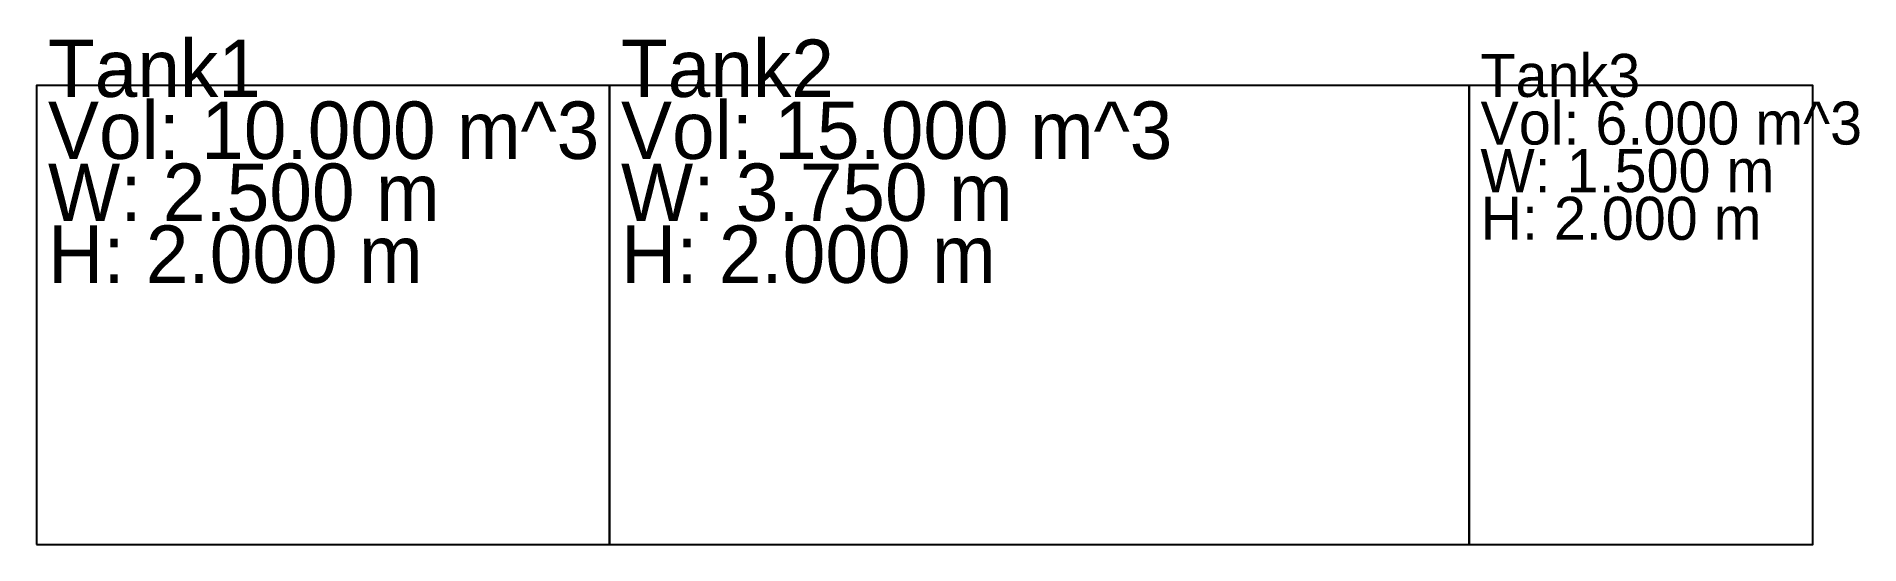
# Model space of a CAD drawing. Header units: metres. Extents: x 0 to 7.95, y 0 to 2.21.
import ezdxf

# ---------------------------------------------------------------- set-up
doc = ezdxf.new("R2010")
doc.units = ezdxf.units.M

msp = doc.modelspace()

# ---------------------------------------------------------------- linework, layer by layer
for points in [[(0, 0), (2.5, 0), (2.5, 2), (0, 2)], [(2.5, 0), (6.25, 0), (6.25, 2), (2.5, 2)], [(6.25, 0), (7.75, 0), (7.75, 2), (6.25, 2)]]:
    msp.add_lwpolyline(points, close=True)

# ---------------------------------------------------------------- texts
for s, height, p in [('Tank1', 0.25, (0.05, 1.95)), ('Tank2', 0.25, (2.55, 1.95)), ('Tank3', 0.1875, (6.3, 1.95)), ('Vol: 10.000 m^3', 0.25, (0.05, 1.68)), ('Vol: 15.000 m^3', 0.25, (2.55, 1.68)), ('Vol: 6.000 m^3', 0.1875, (6.3, 1.7425)), ('W: 1.500 m', 0.1875, (6.3, 1.535)), ('W: 2.500 m', 0.25, (0.05, 1.41)), ('W: 3.750 m', 0.25, (2.55, 1.41)), ('H: 2.000 m', 0.1875, (6.3, 1.3275)), ('H: 2.000 m', 0.25, (0.05, 1.14)), ('H: 2.000 m', 0.25, (2.55, 1.14))]:
    msp.add_text(s, height=height).set_placement(p)

doc.saveas('drawing.dxf')
